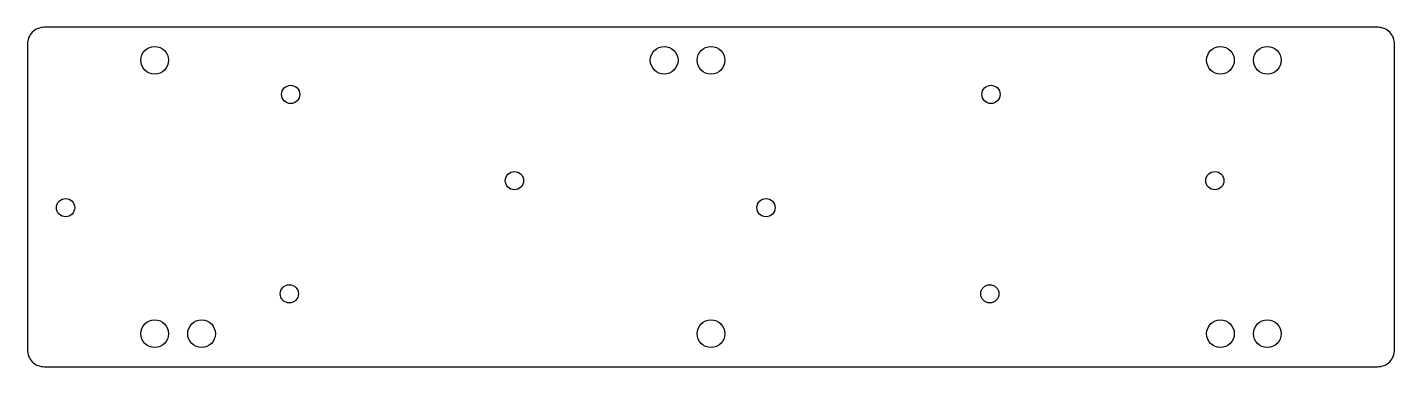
# Model space of a CAD drawing. Extents: x -161 to 161, y 0 to 80.
import ezdxf

# ---------------------------------------------------------------- set-up
doc = ezdxf.new("R2010")
doc.units = 0

# ---------------------------------------------------------------- blocks, each defined once
blk = doc.blocks.new('COMPOUND001')
at = {"layer": 'mfc_mounting_plate', "color": 0}
for centre in [(-131, 72.2361), (0, 72.2361), (131, 72.2361), (-131, 7.7639), (0, 7.7639), (131, 7.7639)]:
    blk.add_circle(centre, 3.2639, dxfattribs=at)
blk = doc.blocks.new('COMPOUND002')
at = {"layer": 'mfc_mounting_plate', "color": 0}
for centre in [(-11.0278, 72.2361), (119.9722, 72.2361), (-119.9722, 7.7639), (119.9722, 7.7639)]:
    blk.add_circle(centre, 3.2639, dxfattribs=at)
blk = doc.blocks.new('ARRAY')
at = {"layer": 'mfc_mounting_plate', "color": 0}
for centre in [(-152, 37.5), (12.95, 37.5), (-99.29, 17.18), (65.66, 17.18)]:
    blk.add_circle(centre, 2.15, dxfattribs=at)
blk = doc.blocks.new('ARRAY001')
at = {"layer": 'mfc_mounting_plate', "color": 0}
for centre in [(-99, 64.18), (65.95, 64.18), (-46.29, 43.86), (118.66, 43.86)]:
    blk.add_circle(centre, 2.15, dxfattribs=at)

msp = doc.modelspace()

# ---------------------------------------------------------------- linework, layer by layer
at = {"layer": 'mfc_mounting_plate', "color": 0}
msp.add_lwpolyline([(-157, 0), (157, 0, 0.414214), (161, 4), (161, 76, 0.414214), (157, 80), (-157, 80, 0.414214), (-161, 76), (-161, 4, 0.414214)], format="xyb", close=True, dxfattribs=at)

# ---------------------------------------------------------------- block references
for name in ['COMPOUND001', 'COMPOUND002', 'ARRAY001', 'ARRAY']:
    msp.add_blockref(name, (0, 0), dxfattribs=at)

doc.saveas('drawing.dxf')
